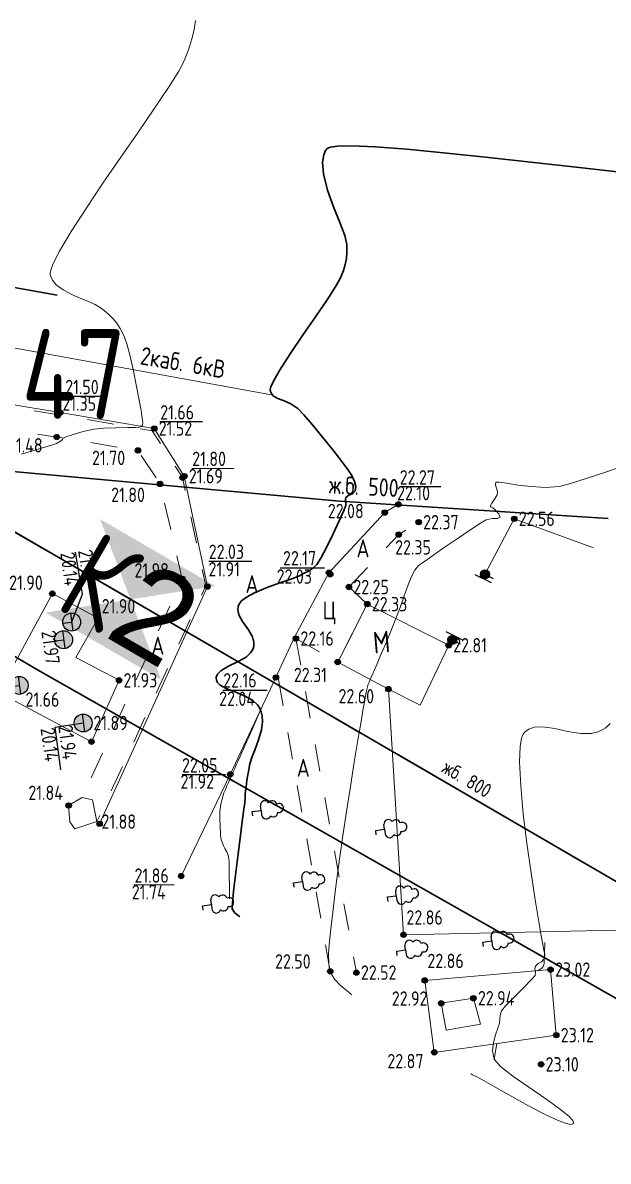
# Model space of a CAD drawing. Header units: metres. Extents: x -149473 to 83396, y -14167 to 104709.
# Drawn here: x -4750.56 to -4734.26, y 42600.38 to 42632.06 of the extents above; entities that cross this region are included whole.
import ezdxf

# ---------------------------------------------------------------- set-up
doc = ezdxf.new("R2010")
doc.units = ezdxf.units.M
doc.linetypes.add('g5_01_5x1_5', pattern=[1.5, 0.75, -0.75])
doc.linetypes.add('осеваяX2', pattern=[4, 2.5, -0.5, 0.5, -0.5])
for name, color, linetype, transparency in [('03_Здания и строения', 7, 'Continuous', 0.6), ('06_Инженерно-технические сооружения', 7, 'Continuous', 0.6), ('10_Границы покрытий и угодий', 7, 'Continuous', 0.6), ('13_Растительность', 7, 'Continuous', 0.6), ('14_Ограждения', 7, 'Continuous', 0.6), ('19_Горизонтали', 7, 'Continuous', 0.6), ('30_Канализация', 7, 'Continuous', 0.6), ('32_Теплосеть', 7, 'Continuous', 0.6), ('33_Газопровод', 7, 'Continuous', 0.6), ('38_Кабели высокого напряжения', 7, 'Continuous', 0.6), ('44_Крышки колодцев', 7, 'Continuous', 0.6), ('45_Номера колодцев', 7, 'Continuous', 0.6), ('61_Отметки высоты поверхности', 7, 'Continuous', 0.6)]:
    doc.layers.add(name, color=color, linetype=linetype, transparency=transparency)
doc.layers.add('Viewport2ForCustomObjects_0', color=7, linetype='Continuous')
for name, color, linetype, lineweight in [('Сети_Горизонтали.Вспомогательные', 1, 'Continuous', 9), ('Сети_Горизонтали.Основные', 1, 'Continuous', 30), ('Сети_К2', 40, 'Continuous', 30), ('Сети_К2.Метки', 40, 'Continuous', 30), ('Сети_Трасса', 1, 'осеваяX2', 30)]:
    doc.layers.add(name, color=color, linetype=linetype, lineweight=lineweight)
doc.styles.add('CustomTextStyle138', font='GOST_0.TTF', dxfattribs={"height": 5})
doc.styles.add('CustomTextStyle139', font='arial.ttf', dxfattribs={"height": 5})
doc.styles.add('LIKE11', font='GOST_0.TTF')
doc.styles.add('LIKE14', font='GOST_0.TTF')
doc.styles.add('LIKE17', font='GOST_0.TTF')
doc.styles.add('LIKE32', font='GOST_0.TTF')
doc.styles.add('Line_GUGK', font='GOST_0.TTF')
doc.styles.get("Standard").update_dxf_attribs({"font": 'GOST_0.TTF'})
doc.linetypes.add('g5_119_1', pattern='A,4,-1,[31,GUGK_2005.shx,S=0.1,R=0,X=0,Y=0],0.35,[31,GUGK_2005.shx,S=0.08,R=0,X=0,Y=0],3.3,[31,GUGK_2005.shx,S=0.08,R=180,X=0,Y=0],0.35,[31,GUGK_2005.shx,S=0.1,R=180,X=0,Y=0],-1', length=10)
doc.linetypes.add('g5_122_g', pattern='A,1,-1,1.5,-0.4,["Г",Line_GUGK,S=1,R=0,X=0,Y=-0.5],-1.5,1.5,-1,4,-1,4,-1,3', length=20.9)
doc.linetypes.add('g5_122_k', pattern='A,1,-1,1.5,-0.4,["К",Line_GUGK,S=1,R=0,X=0,Y=-0.5],-1.5,1.5,-1,4,-1,4,-1,3', length=20.9)
doc.linetypes.add('g5_122_kl', pattern='A,1,-1,1.5,-0.4,["Кл",Line_GUGK,S=1,R=0,X=0,Y=-0.5],-2.4,1.5,-1,4,-1,4,-1,3', length=21.8)
doc.linetypes.add('g5_122_t', pattern='A,1,-1,1.5,-0.4,["Т",Line_GUGK,S=1,R=0,X=0,Y=-0.5],-1.5,1.5,-1,4,-1,4,-1,3', length=20.9)
doc.linetypes.add('g5_474_1a', pattern='A,1,-0.25,[28,GUGK_2005.shx,S=1,R=0,X=0,Y=0],-0.25,1', length=2.5)
doc.linetypes.add('g5_474_2a', pattern='A,1,-0.25,[27,GUGK_2005.shx,S=1,R=0,X=0,Y=0],-0.25,1', length=2.5)

# ---------------------------------------------------------------- blocks, each defined once
blk = doc.blocks.new('g5_474c_2')
h = blk.add_hatch(color=0)
edge = h.paths.add_edge_path()
edge.add_arc((0, 0), 0.25, 0, 360)
at = {"color": 0}
blk.add_line((0, -0.25), (0, -0.5), dxfattribs=at)
blk.add_lwpolyline([(0.25, -0.5), (0.25, 0.5)], dxfattribs=at)
blk.add_circle((0, 0), 0.25, dxfattribs=at)
blk = doc.blocks.new('g5_474c_1')
h = blk.add_hatch(color=0)
edge = h.paths.add_edge_path()
edge.add_arc((0, 0), 0.25, 0, 360)
at = {"color": 0}
blk.add_line((0, 0.25), (0, 0.5), dxfattribs=at)
blk.add_lwpolyline([(0.25, -0.5), (0.25, 0.5)], dxfattribs=at)
blk.add_circle((0, 0), 0.25, dxfattribs=at)
blk = doc.blocks.new('g5_388_1')
at = {"color": 0}
blk.add_lwpolyline([(0, 0.497), (0.257, 0.497, 0.798042), (0.365, 0.973, 0.636328), (0.231, 1.405, 0.533064), (0, 1.75, 0.533064), (-0.231, 1.405, 0.636328), (-0.365, 0.973, 0.798042), (-0.257, 0.497)], format="xyb", dxfattribs=at)
for points in [[(0, 0.497), (-0.257, 0.497)], [(0.25, 0), (0, 0), (0, 0.497)]]:
    blk.add_lwpolyline(points, dxfattribs=at)
blk = doc.blocks.new('g5_117t')
h = blk.add_hatch(color=255)
h.paths.add_polyline_path([(-0.038, -0.038), (-0.461, -0.038, 0.367426), (-0.038, -0.461)])
h.paths.add_polyline_path([(0.037, -0.461, 0.367426), (0.461, -0.038), (0.037, -0.038)])
h.paths.add_polyline_path([(0.461, 0.037, 0.921954), (-0.461, 0.037)])
at = {"color": 0}
for points in [[(-0.5, 0), (0.5, 0)], [(0, -0.5), (0, 0)]]:
    blk.add_lwpolyline(points, dxfattribs=at)
blk.add_circle((0, 0), 0.5, dxfattribs=at)
blk = doc.blocks.new('g5_330')
blk.add_hatch(color=0).paths.add_polyline_path([(0.15, 0, 1), (-0.15, 0, 1)])
at = {"color": 0}
blk.add_circle((0, 0), 0.15, dxfattribs=at)
blk = doc.blocks.new('CustomObjectsInViewport2_0')
at = {"layer": 'Сети_Горизонтали.Вспомогательные', "color": 42, "flags": 128}
for points, elevation in [([(2602.956, 1608.929), (2603.933, 1609.222), (2604.62, 1609.426), (2604.907, 1609.516), (2605.123, 1609.65), (2605.229, 1609.731), (2605.268, 1609.815), (2605.43, 1609.878), (2605.837, 1610.02), (2606.388, 1610.186), (2606.982, 1610.321), (2607.544, 1610.375), (2608.213, 1610.392), (2608.868, 1610.396), (2609.298, 1610.408), (2609.524, 1610.43), (2609.614, 1610.453), (2609.637, 1610.469), (2609.662, 1610.497), (2609.694, 1610.558), (2609.71, 1610.661), (2609.694, 1610.82), (2609.659, 1611.057), (2609.615, 1611.348), (2609.512, 1611.929), (2609.366, 1612.695), (2609.193, 1613.544), (2609.007, 1614.369), (2608.823, 1615.066), (2608.657, 1615.532), (2608.457, 1615.913), (2608.264, 1616.206), (2608.052, 1616.454), (2607.797, 1616.704), (2607.473, 1616.999), (2607.06, 1617.259), (2606.496, 1617.501), (2605.873, 1617.758), (2605.28, 1618.058), (2604.89, 1618.349), (2604.678, 1618.609), (2604.585, 1618.804), (2604.555, 1618.91), (2604.549, 1618.977), (2604.58, 1619.158), (2604.722, 1619.538), (2605.072, 1620.223), (2605.722, 1621.313), (2606.548, 1622.595), (2607.488, 1623.996), (2608.48, 1625.442), (2609.461, 1626.862), (2610.367, 1628.182), (2611.137, 1629.329), (2611.708, 1630.231), (2612.016, 1630.814), (2612.266, 1631.475), (2612.448, 1632.033), (2612.572, 1632.544), (2612.647, 1633.064)], 21.5), ([(2621.343, 1578.828), (2621.299, 1578.873), (2621.195, 1578.964), (2621.007, 1579.113), (2620.724, 1579.341), (2620.381, 1579.695), (2620.128, 1580.152), (2620.062, 1580.544), (2620.059, 1581.11), (2620.106, 1581.821), (2620.191, 1582.651), (2620.302, 1583.571), (2620.426, 1584.554), (2620.551, 1585.572), (2620.674, 1586.518), (2620.845, 1587.7), (2621.049, 1589.029), (2621.268, 1590.417), (2621.488, 1591.774), (2621.692, 1593.012), (2621.864, 1594.042), (2621.988, 1594.775), (2622.048, 1595.122), (2622.11, 1595.466), (2622.164, 1595.746), (2622.218, 1595.966), (2622.268, 1596.118), (2622.316, 1596.236), (2622.379, 1596.384), (2622.464, 1596.582), (2622.595, 1596.881), (2622.756, 1597.254), (2622.935, 1597.671), (2623.082, 1598.02), (2623.236, 1598.388), (2623.404, 1598.793), (2623.591, 1599.249), (2623.802, 1599.772), (2624.033, 1600.38), (2624.267, 1601.032), (2624.491, 1601.648), (2624.691, 1602.153), (2624.855, 1602.47), (2625.072, 1602.717), (2625.292, 1602.879), (2625.574, 1603.074), (2625.91, 1603.314), (2626.498, 1603.724), (2627.212, 1604.215), (2627.924, 1604.695), (2628.508, 1605.076), (2628.837, 1605.266), (2629.167, 1605.333), (2629.458, 1605.346), (2629.611, 1605.419), (2629.534, 1605.608), (2629.332, 1605.816), (2629.199, 1605.93), (2629.113, 1605.979), (2629.047, 1606.029), (2629.141, 1606.194), (2629.326, 1606.477), (2629.436, 1606.65), (2629.46, 1606.741), (2629.471, 1606.834), (2629.421, 1606.967), (2629.347, 1607.187), (2629.361, 1607.362), (2629.551, 1607.367), (2629.984, 1607.301), (2630.6, 1607.203), (2631.337, 1607.114), (2632.132, 1607.073), (2632.923, 1607.12), (2633.531, 1607.289), (2634.865, 1607.719), (2636.847, 1608.382)], 22.5), ([(2627.977, 1574.427), (2628.077, 1574.378), (2628.308, 1574.258), (2628.718, 1574.036), (2629.362, 1573.676), (2630.262, 1573.17), (2631.195, 1572.654), (2632.082, 1572.188), (2632.845, 1571.83), (2633.311, 1571.662), (2633.551, 1571.623), (2633.649, 1571.647), (2633.678, 1571.675), (2633.691, 1571.718), (2633.653, 1571.831), (2633.454, 1572.06), (2632.977, 1572.455), (2632.151, 1573.046), (2631.212, 1573.685), (2630.317, 1574.309), (2629.618, 1574.853), (2629.271, 1575.254), (2629.19, 1575.705), (2629.239, 1576.169), (2629.359, 1576.605), (2629.488, 1576.973), (2629.565, 1577.231), (2629.59, 1577.494), (2629.609, 1577.705), (2629.692, 1577.941), (2629.931, 1578.233), (2630.384, 1578.697), (2630.905, 1579.214), (2631.344, 1579.66), (2631.557, 1579.915), (2631.578, 1580.096), (2631.549, 1580.259), (2631.576, 1580.433), (2631.723, 1580.571), (2631.917, 1580.675), (2632.065, 1580.842), (2632.091, 1581.071), (2632.036, 1581.321), (2631.978, 1581.629), (2631.915, 1582.015), (2631.769, 1582.887), (2631.565, 1584.127), (2631.334, 1585.62), (2631.102, 1587.251), (2630.9, 1588.903), (2630.754, 1590.46), (2630.692, 1591.806), (2630.724, 1592.654), (2630.804, 1593.117), (2630.887, 1593.329), (2630.939, 1593.404), (2631.02, 1593.488), (2631.201, 1593.617), (2631.512, 1593.727), (2631.989, 1593.748), (2632.659, 1593.644), (2633.377, 1593.486), (2634.106, 1593.372), (2634.673, 1593.379), (2635.076, 1593.474), (2635.33, 1593.592), (2635.452, 1593.669), (2635.553, 1593.748), (2635.734, 1593.939)], 23)]:
    blk.add_lwpolyline(points, dxfattribs=dict(at, elevation=elevation))
at = {"layer": 'Сети_Горизонтали.Основные', "color": 40, "elevation": 22, "flags": 128}
blk.add_lwpolyline([(2615.111, 1583.166), (2615.09, 1583.186), (2615.039, 1583.229), (2614.946, 1583.301), (2614.815, 1583.42), (2614.693, 1583.621), (2614.699, 1583.928), (2614.764, 1584.592), (2614.869, 1585.497), (2614.997, 1586.524), (2615.13, 1587.556), (2615.25, 1588.477), (2615.341, 1589.167), (2615.383, 1589.51), (2615.405, 1589.791), (2615.418, 1590.014), (2615.444, 1590.294), (2615.48, 1590.571), (2615.527, 1590.888), (2615.587, 1591.255), (2615.662, 1591.682), (2615.773, 1592.044), (2615.959, 1592.499), (2616.16, 1593.018), (2616.318, 1593.572), (2616.372, 1594.024), (2616.352, 1594.357), (2616.302, 1594.573), (2616.265, 1594.679), (2616.218, 1594.78), (2616.095, 1594.963), (2615.851, 1595.193), (2615.446, 1595.437), (2614.885, 1595.675), (2614.356, 1595.886), (2614.023, 1596.069), (2613.86, 1596.233), (2613.805, 1596.36), (2613.796, 1596.431), (2613.801, 1596.515), (2613.861, 1596.669), (2614.052, 1596.867), (2614.442, 1597.097), (2615.023, 1597.374), (2615.46, 1597.63), (2615.715, 1597.865), (2615.831, 1598.05), (2615.868, 1598.152), (2615.89, 1598.258), (2615.892, 1598.464), (2615.81, 1598.764), (2615.594, 1599.15), (2615.269, 1599.616), (2615.066, 1599.981), (2615.001, 1600.255), (2615.018, 1600.438), (2615.049, 1600.53), (2615.088, 1600.606), (2615.208, 1600.755), (2615.476, 1600.967), (2615.958, 1601.23), (2616.671, 1601.523), (2617.396, 1601.774), (2618.011, 1601.978), (2618.396, 1602.133), (2618.698, 1602.289), (2618.94, 1602.409), (2619.159, 1602.553), (2619.392, 1602.778), (2619.626, 1603.14), (2619.952, 1603.757), (2620.311, 1604.493), (2620.645, 1605.213), (2620.898, 1605.782), (2621.011, 1606.065), (2621.015, 1606.232), (2620.991, 1606.371), (2621.021, 1606.516), (2621.175, 1606.631), (2621.389, 1606.721), (2621.544, 1606.877), (2621.569, 1607.119), (2621.495, 1607.403), (2621.354, 1607.725), (2621.167, 1608.011), (2620.789, 1608.52), (2620.285, 1609.169), (2619.723, 1609.873), (2619.167, 1610.546), (2618.682, 1611.105), (2618.336, 1611.465), (2617.959, 1611.722), (2617.574, 1611.888), (2617.223, 1612.026), (2616.997, 1612.158), (2616.874, 1612.292), (2616.819, 1612.404), (2616.801, 1612.469), (2616.799, 1612.52), (2616.835, 1612.667), (2616.982, 1612.99), (2617.319, 1613.579), (2617.909, 1614.498), (2618.604, 1615.525), (2619.319, 1616.562), (2619.968, 1617.508), (2620.466, 1618.265), (2620.726, 1618.732), (2620.879, 1619.142), (2620.983, 1619.482), (2621.045, 1619.804), (2621.074, 1620.157), (2621.079, 1620.594), (2620.965, 1621.091), (2620.688, 1621.818), (2620.336, 1622.689), (2620, 1623.62), (2619.767, 1624.525), (2619.714, 1625.173), (2619.783, 1625.586), (2619.891, 1625.816), (2619.966, 1625.916), (2620.011, 1625.953), (2620.163, 1626.012), (2620.545, 1626.068), (2621.32, 1626.086), (2622.675, 1626.029), (2624.409, 1625.894), (2626.464, 1625.697), (2628.785, 1625.451), (2631.317, 1625.169), (2634.003, 1624.867), (2636.788, 1624.557)], dxfattribs=at)
at = {"layer": 'Сети_К2'}
blk.add_line((2651.614, 1576.106), (2566.438, 1625.576), dxfattribs=at)
at = {"layer": 'Сети_К2.Метки', "color": 7, "linetype": 'Continuous', "true_color": 0xffffff}
blk.add_solid([(2607.322, 1605.312, 18.978), (2613.753, 1601.576, 18.978), (2610.729, 1596.37, 18.978), (2604.298, 1600.106, 18.978)], dxfattribs=at)
at = {"layer": 'Сети_Трасса', "ltscale": 5, "flags": 128}
blk.add_lwpolyline([(3045.266, 1304.235), (3024.481, 1321.008), (2949.954, 1381.6), (2816.617, 1488.592), (2738.008, 1530.067), (2660.178, 1571.132), (2652.262, 1575.729), (2565.789, 1625.953)], dxfattribs=at)
at = {"layer": 'Сети_К2.Метки', "linetype": 'Continuous'}
for s, style, p in [('К', 'CustomTextStyle138', (2604.7, 1600.45, 18.978)), ('2', 'CustomTextStyle139', (2607.48, 1598.836, 18.978))]:
    blk.add_text(s, height=5, rotation=329.85194, dxfattribs=dict(at, style=style)).set_placement(p)

msp = doc.modelspace()

# ---------------------------------------------------------------- linework, layer by layer
at = {"layer": '03_Здания и строения', "color": 7, "linetype": 'Continuous', "lineweight": 20, "flags": 128}
for points in [[(-4741.79, 42614.269), (-4740.376, 42613.515), (-4739.49, 42613.067), (-4738.699, 42614.735), (-4740.965, 42615.88), (-4741.79, 42614.269)], [(-4738.907, 42604.772), (-4738.77, 42604.023), (-4737.815, 42604.191), (-4738.01, 42604.913), (-4738.907, 42604.772)]]:
    msp.add_lwpolyline(points, dxfattribs=at)
at = {"layer": '06_Инженерно-технические сооружения', "color": 7, "linetype": 'Continuous', "lineweight": 20, "flags": 128}
for points in [[(-4748.645, 42612.05), (-4751.232, 42613.423), (-4749.735, 42616.172), (-4748.461, 42615.486), (-4749.079, 42614.396), (-4747.878, 42613.759), (-4748.645, 42612.05)], [(-4749.281, 42610.276), (-4749.249, 42609.82), (-4749.108, 42609.628), (-4748.492, 42609.827), (-4748.619, 42610.438), (-4748.9, 42610.502), (-4749.281, 42610.276)]]:
    msp.add_lwpolyline(points, dxfattribs=at)
at = {"layer": '10_Границы покрытий и угодий', "color": 7, "linetype": 'Continuous', "lineweight": 20, "flags": 128}
for points in [[(-4765.926, 42618.647), (-4765.547, 42620.125), (-4764.481, 42621.632), (-4763.713, 42622.227), (-4762.37, 42622.917), (-4760.815, 42623.043), (-4756.498, 42622.364), (-4749.516, 42621.208)], [(-4749.516, 42621.208), (-4746.899, 42620.767), (-4746.06, 42619.44), (-4745.417, 42616.369), (-4748.419, 42609.766)], [(-4746.148, 42608.312), (-4744.783, 42611.141), (-4743.511, 42613.838), (-4743.001, 42614.942), (-4742.034, 42616.754), (-4740.478, 42618.428), (-4740.099, 42618.659)]]:
    msp.add_lwpolyline(points, dxfattribs=at)
at = {"layer": '10_Границы покрытий и угодий', "color": 7, "linetype": 'g5_01_5x1_5', "lineweight": 20, "flags": 128}
for points in [[(-4765.849, 42618.677), (-4765.492, 42620.093), (-4764.444, 42621.572), (-4763.663, 42622.19), (-4762.302, 42622.885), (-4760.783, 42622.963), (-4756.526, 42622.278), (-4749.549, 42621.151), (-4746.956, 42620.706), (-4746.111, 42619.401), (-4745.465, 42616.386), (-4748.492, 42609.827)], [(-4749.249, 42609.82), (-4749.281, 42610.276), (-4748.9, 42610.502), (-4746.116, 42616.582), (-4746.736, 42619.226), (-4747.351, 42620.156), (-4749.612, 42620.529), (-4756.653, 42621.632), (-4760.906, 42622.363), (-4762.056, 42622.4), (-4763.238, 42621.767), (-4763.917, 42621.202), (-4764.875, 42620.071), (-4765.319, 42618.671)], [(-4741.478, 42616.356), (-4740.09, 42617.816), (-4739.535, 42618.16)], [(-4742.953, 42614.922), (-4741.79, 42614.269), (-4740.965, 42615.88), (-4741.478, 42616.356), (-4741.997, 42616.709)], [(-4742.953, 42614.922), (-4741.268, 42605.626)], [(-4741.996, 42605.661), (-4743.443, 42613.792)]]:
    msp.add_lwpolyline(points, dxfattribs=at)
at = {"layer": '14_Ограждения', "color": 7, "linetype": 'g5_474_1a', "lineweight": 20, "flags": 128}
for points in [[(-4734.669, 42617.45), (-4736.874, 42618.253), (-4737.688, 42616.707)], [(-4738.699, 42614.735), (-4738.601, 42614.884)], [(-4740.376, 42613.515), (-4739.957, 42606.678), (-4731.924, 42606.85), (-4723.714, 42607.08), (-4722.394, 42610.191)]]:
    msp.add_lwpolyline(points, dxfattribs=at)
at = {"layer": '14_Ограждения', "color": 7, "linetype": 'g5_474_2a', "lineweight": 20, "flags": 128}
msp.add_lwpolyline([(-4739.1, 42603.406), (-4739.364, 42605.407), (-4735.863, 42605.709), (-4735.703, 42603.885), (-4739.1, 42603.406)], dxfattribs=at)
at = {"layer": '19_Горизонтали', "color": 32, "linetype": 'Continuous', "lineweight": 20, "flags": 128}
for points, elevation in [([(-4745.518, 42616.66), (-4745.553, 42616.797)], 11), ([(-4737.435, 42603.219), (-4737.355, 42603.652)], 11.5)]:
    msp.add_lwpolyline(points, dxfattribs=dict(at, elevation=elevation))
for points, elevation in [([(-4743.938, 42612.932), (-4744.126, 42612.5, -0.003689), (-4744.508, 42611.639), (-4744.569, 42611.504, 0.003145), (-4744.916, 42610.725), (-4744.916, 42610.725, 0.113168), (-4745.071, 42609.908), (-4745.055, 42609.492, 0.132531), (-4744.928, 42609.084), (-4744.928, 42609.084, -0.141295), (-4744.809, 42608.675), (-4744.805, 42607.675)], 11), ([(-4736.224, 42605.678), (-4736.135, 42605.731, 0.255353), (-4736.042, 42605.887), (-4736.02, 42606.461)], 11.5)]:
    msp.add_lwpolyline(points, format="xyb", dxfattribs=dict(at, elevation=elevation))
at = {"layer": '30_Канализация', "color": 42, "linetype": 'g5_122_kl', "lineweight": 30, "flags": 128}
msp.add_lwpolyline([(-4765.468, 42700.816), (-4769.176, 42628.569), (-4721.982, 42601.158), (-4643.763, 42559.888), (-4577.094, 42506.392), (-4539.83, 42476.096), (-4529.438, 42467.71), (-4503.813, 42475.716), (-4460.379, 42527.88), (-4434.118, 42524.323), (-4423.121, 42522.263), (-4413.186, 42519.778)], dxfattribs=at)
at = {"layer": '30_Канализация', "color": 12, "linetype": 'g5_122_k', "lineweight": 30, "flags": 128}
msp.add_lwpolyline([(-4762.188, 42619.557), (-4756.454, 42615.946), (-4754.426, 42619.894), (-4741.735, 42618.74), (-4734.257, 42618.258)], dxfattribs=at)
at = {"layer": '32_Теплосеть', "color": 5, "linetype": 'g5_122_t', "lineweight": 30, "flags": 128}
msp.add_lwpolyline([(-4760.267, 42621.425), (-4759.682, 42619.667), (-4750.15, 42614.054), (-4731.332, 42603.375), (-4712.55, 42593.027), (-4702.768, 42588.054), (-4680.739, 42576.618), (-4667.084, 42569.58), (-4659.119, 42565.181), (-4653.312, 42562.592), (-4652.022, 42564.37)], dxfattribs=at)
at = {"layer": '33_Газопровод', "color": 132, "linetype": 'g5_122_g', "lineweight": 30, "flags": 128}
msp.add_lwpolyline([(-4758.909, 42626.073), (-4751.531, 42624.821), (-4749.602, 42624.481)], dxfattribs=at)
at = {"layer": '38_Кабели высокого напряжения', "color": 1, "linetype": 'g5_119_1', "lineweight": 20, "flags": 128}
msp.add_lwpolyline([(-4743.586, 42621.694), (-4766.567, 42625.882), (-4771.44, 42626.806), (-4771.254, 42630.076), (-4755.995, 42628.534)], dxfattribs=at)
at = {"layer": '45_Номера колодцев', "flags": 128}
for points in [[(-4749.095, 42617.328), (-4748.908, 42616.15), (-4749.197, 42615.379)], [(-4749.5, 42611.267), (-4749.654, 42612.454), (-4748.876, 42612.572)]]:
    msp.add_lwpolyline(points, dxfattribs=at)
at = {"layer": '61_Отметки высоты поверхности', "flags": 128}
for points in [[(-4749.377, 42621.665), (-4748.275, 42621.668)], [(-4746.741, 42620.966), (-4745.55, 42620.966)], [(-4745.848, 42619.661), (-4744.68, 42619.657)], [(-4740.062, 42619.154), (-4738.919, 42619.154)], [(-4745.38, 42617.075), (-4744.183, 42617.078)], [(-4743.394, 42616.887), (-4742.159, 42616.887)], [(-4744.984, 42613.482), (-4743.757, 42613.488)], [(-4746.12, 42611.139), (-4744.91, 42611.139)], [(-4747.463, 42608.073), (-4746.34, 42608.069)]]:
    msp.add_lwpolyline(points, dxfattribs=at)

# ---------------------------------------------------------------- block references
at = {"layer": '13_Растительность', "color": 92, "linetype": 'Continuous', "lineweight": 20, "xscale": 0.4999999999999999, "yscale": 0.4999999999999999, "zscale": 0.4999999999999999, "rotation": 277.5631784342272}
for p in [(-4744.17, 42610.108, 11.061), (-4740.731, 42609.583, 11.264), (-4743.016, 42608.124, 11.169), (-4740.404, 42607.733, 11.25), (-4745.554, 42607.487, 10.929), (-4737.748, 42606.474, 11.425), (-4740.146, 42606.227, 11.318)]:
    msp.add_blockref('g5_388_1', p, dxfattribs=at)
at = {"layer": '14_Ограждения', "color": 7, "linetype": 'Continuous', "lineweight": 20, "xscale": 0.5, "yscale": 0.5, "zscale": 0.5}
for name, p, rotation in [('g5_474c_1', (-4737.688, 42616.707, 11.386), 243.3846932614299), ('g5_474c_2', (-4738.601, 42614.884, 11.364), 63.38468142228442)]:
    msp.add_blockref(name, p, dxfattribs=dict(at, rotation=rotation))
at = {"layer": '44_Крышки колодцев', "color": 7, "linetype": 'Continuous', "lineweight": 20, "xscale": 0.4999999999999999, "yscale": 0.4999999999999999, "zscale": 0.4999999999999999, "rotation": 277.5631784342272}
for p in [(-4749.197, 42615.379, 10.959), (-4749.422, 42614.888, 10.985), (-4750.658, 42613.619, 10.957), (-4748.876, 42612.572, 10.968)]:
    msp.add_blockref('g5_117t', p, dxfattribs=at)
at = {"layer": '61_Отметки высоты поверхности', "color": 7, "linetype": 'Continuous', "lineweight": 20, "xscale": 0.5, "yscale": 0.5, "zscale": 0.5}
for p in [(-4749.516, 42621.208, 10.673), (-4746.899, 42620.767, 10.762), (-4749.612, 42620.529, 10.742), (-4747.351, 42620.156, 10.851), (-4746.111, 42619.401, 10.902), (-4746.06, 42619.44, 10.843), (-4746.736, 42619.226, 10.898), (-4740.099, 42618.659, 11.051), (-4740.478, 42618.428, 11.038), (-4739.535, 42618.16, 11.184), (-4736.874, 42618.253, 11.277), (-4740.09, 42617.816, 11.177), (-4746.116, 42616.582, 10.991), (-4742.034, 42616.754, 11.014), (-4741.997, 42616.709, 11.087), (-4745.417, 42616.369, 10.956), (-4741.478, 42616.356, 11.125), (-4749.735, 42616.172, 10.949), (-4740.965, 42615.88, 11.166), (-4748.461, 42615.486, 10.953), (-4742.953, 42614.922, 11.081), (-4738.699, 42614.735, 11.405), (-4741.79, 42614.269, 11.155), (-4747.878, 42613.759, 10.965), (-4743.511, 42613.838, 11.021), (-4740.376, 42613.515, 11.303), (-4748.645, 42612.05, 10.945), (-4744.783, 42611.141, 10.957), (-4749.281, 42610.276, 10.92), (-4748.419, 42609.766, 10.852), (-4746.148, 42608.312, 10.869), (-4739.957, 42606.678, 11.43), (-4741.996, 42605.661, 11.251), (-4741.268, 42605.626, 11.262), (-4735.863, 42605.709, 11.508), (-4739.364, 42605.407, 11.431), (-4738.01, 42604.913, 11.468), (-4738.907, 42604.772, 11.462), (-4735.703, 42603.885, 11.562), (-4739.1, 42603.406, 11.434), (-4736.126, 42603.073, 11.552)]:
    msp.add_blockref('g5_330', p, dxfattribs=at)
at = {"layer": 'Viewport2ForCustomObjects_0', "xscale": 0.5, "yscale": 0.5, "zscale": 0.5}
msp.add_blockref('CustomObjectsInViewport2_0', (-6052.071, 41815.592), dxfattribs=at)

# ---------------------------------------------------------------- texts
at = {"color": 6, "linetype": 'ByBlock', "lineweight": 60, "insert": (-4753.576, 42623.532), "char_height": 2.5, "attachment_point": 1}
msp.add_mtext_dynamic_manual_height_columns('21.47', width=1.54304, gutter_width=6.25, heights=[0], dxfattribs=at)
at = {"layer": '03_Здания и строения', "color": 7, "linetype": 'Continuous', "lineweight": 15, "style": 'LIKE14'}
msp.add_text('М', height=0.6, rotation=5, dxfattribs=at).set_placement((-4740.78, 42614.504))
at = {"layer": '10_Границы покрытий и угодий', "color": 7, "linetype": 'Continuous', "lineweight": 15, "style": 'LIKE11'}
for s, p in [('А', (-4741.266, 42617.18)), ('А', (-4744.358, 42616.187)), ('Ц', (-4742.211, 42615.455)), ('А', (-4746.979, 42614.473)), ('А', (-4742.929, 42611.075))]:
    msp.add_text(s, height=0.5, dxfattribs=at).set_placement(p)
at = {"layer": '30_Канализация', "color": 12, "linetype": 'Continuous', "lineweight": 15, "style": 'LIKE32'}
msp.add_text('ж.б. 500', height=0.5, rotation=356.9623, dxfattribs=at).set_placement((-4742.042, 42618.959))
at = {"layer": '30_Канализация', "color": 42, "linetype": 'Continuous', "lineweight": 20, "style": 'LIKE11'}
msp.add_text('жб. 800', height=0.4, rotation=329.138, dxfattribs=at).set_placement((-4738.921, 42611.223, 6.082))
at = {"layer": '38_Кабели высокого напряжения', "color": 1, "linetype": 'Continuous', "lineweight": 20, "style": 'LIKE32'}
msp.add_text('2каб. 6кВ', height=0.5, rotation=350.3559, dxfattribs=at).set_placement((-4747.313, 42622.554))
at = {"layer": '45_Номера колодцев', "color": 7, "linetype": 'Continuous', "lineweight": 15, "ltscale": 0.5, "style": 'LIKE17'}
for s, p in [('20.14', (-4749.514, 42617.3)), ('21.92', (-4749.018, 42617.366)), ('21.97', (-4750.042, 42615.115)), ('21.94', (-4749.57, 42612.48)), ('20.14', (-4750.065, 42612.414))]:
    msp.add_text(s, height=0.4, rotation=277.5632, dxfattribs=at).set_placement(p)
at = {"layer": '61_Отметки высоты поверхности', "color": 7, "linetype": 'Continuous', "lineweight": 15, "ltscale": 0.5, "style": 'LIKE17'}
for s, p in [('21.50', (-4749.376, 42621.722)), ('21.35', (-4749.454, 42621.259)), ('21.66', (-4746.731, 42621.017)), ('21.52', (-4746.774, 42620.567)), ('21.48', (-4750.968, 42620.099)), ('21.70', (-4748.63, 42619.748)), ('21.80', (-4745.84, 42619.722)), ('21.69', (-4745.935, 42619.24)), ('22.27', (-4740.062, 42619.206)), ('22.10', (-4740.136, 42618.767)), ('21.80', (-4748.097, 42618.721)), ('22.08', (-4742.064, 42618.27)), ('22.37', (-4739.41, 42617.96)), ('22.56', (-4736.749, 42618.053)), ('22.35', (-4740.19, 42617.26)), ('22.03', (-4745.38, 42617.136)), ('22.17', (-4743.312, 42616.956)), ('21.98', (-4747.448, 42616.62)), ('21.91', (-4745.387, 42616.649)), ('21.90', (-4750.937, 42616.277)), ('22.03', (-4743.489, 42616.448)), ('22.25', (-4741.353, 42616.156)), ('21.90', (-4748.361, 42615.622)), ('22.33', (-4740.84, 42615.68)), ('22.16', (-4742.828, 42614.722)), ('22.81', (-4738.574, 42614.535)), ('22.31', (-4743.011, 42613.708)), ('21.93', (-4747.753, 42613.559)), ('22.16', (-4744.977, 42613.559)), ('22.04', (-4745.09, 42613.048)), ('22.60', (-4741.766, 42613.116)), ('21.66', (-4750.482, 42613.025)), ('21.89', (-4748.592, 42612.372)), ('22.05', (-4746.125, 42611.194)), ('21.92', (-4746.166, 42610.74)), ('21.84', (-4750.401, 42610.429)), ('21.88', (-4748.367, 42609.627)), ('21.86', (-4747.446, 42608.125)), ('21.74', (-4747.523, 42607.664)), ('22.86', (-4739.875, 42606.961)), ('22.50', (-4743.534, 42605.737)), ('22.86', (-4739.291, 42605.751)), ('23.02', (-4735.738, 42605.509)), ('22.52', (-4741.143, 42605.426)), ('22.92', (-4740.283, 42604.704)), ('22.94', (-4737.885, 42604.713)), ('23.12', (-4735.578, 42603.685)), ('22.87', (-4740.406, 42602.963)), ('23.10', (-4736.001, 42602.873))]:
    msp.add_text(s, height=0.4, dxfattribs=at).set_placement(p)

doc.saveas('drawing.dxf')
